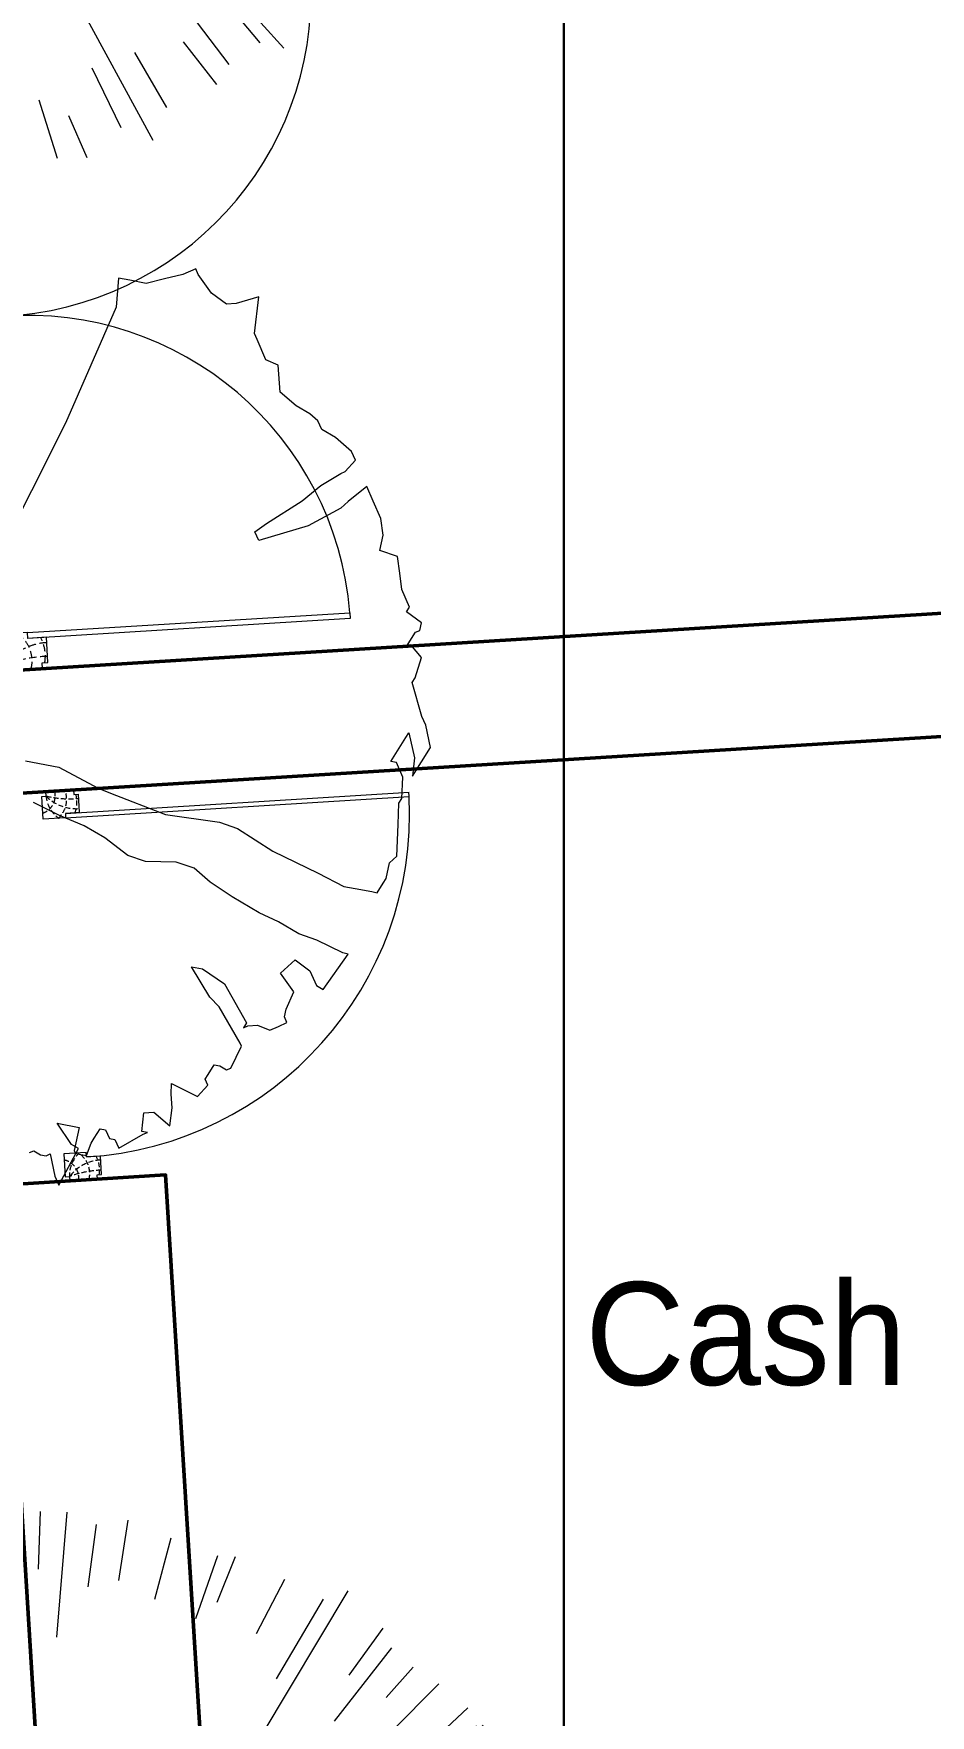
# Model space of a CAD drawing. Header units: millimetres. Extents: x 2342254 to 2635493, y 3886634 to 4043501.
# Drawn here: x 2418105 to 2420285, y 3949331 to 3953421 of the extents above; entities that cross this region are included whole.
import ezdxf

# ---------------------------------------------------------------- set-up
doc = ezdxf.new("R2010")
doc.units = ezdxf.units.MM
doc.header["$MEASUREMENT"] = 0
doc.linetypes.add('DASHED', pattern=[0.75, 0.5, -0.25])
for name, color, linetype, lineweight in [('door', 41, 'Continuous', 5), ('Door Opening-0.09', 253, 'Continuous', 9), ('greenery', 82, 'Continuous', 5), ('hidden lines', 205, 'DASHED', 5), ('landscape', 155, 'Continuous', 20), ('wall 0.4', 7, 'Continuous', 40), ('Wall-0.5', 7, 'Continuous', 50)]:
    doc.layers.add(name, color=color, linetype=linetype, lineweight=lineweight)
doc.layers.add('Text-0.2', color=7, linetype='Continuous')
doc.styles.add('arial.', font='arial.ttf')

# ---------------------------------------------------------------- blocks, each defined once
blk = doc.blocks.new('PLANT-48-flat-7-flat-1-flat-1-flat-1')
at = {"layer": 'greenery', "ltscale": 5}
for p, q in [((35.7, -18.7), (-132.5, 1501.4)), ((45.9, 1119.4), (49.2, 1481.2)), ((92.6, 1475.1), (88.4, 1334.2)), ((133.8, 1169.2), (158.9, 1473)), ((-199.6, 1439), (-162.8, 1215.3)), ((-71, 1451.8), (-64.9, 1352.8)), ((1.4, 1466.6), (2.7, 1301.2)), ((229.4, 1443.2), (208.9, 1291.7)), ((306.2, 1453.9), (283.6, 1307.3)), ((-342.8, 1413.6), (-286, 1195.8)), ((-290, 1427.9), (-269.4, 1330.9)), ((410.9, 1410.1), (371, 1260.6)), ((-421.5, 1080), (-540.5, 1360.6)), ((-443.1, 1380.4), (-398.5, 1238.9)), ((524.1, 1366.7), (470.9, 1213.9)), ((566.9, 1364.5), (522.2, 1253.7)), ((686.5, 1309.1), (617.9, 1177.5)), ((-598.6, 1306.3), (-528.2, 1160.7)), ((629.8, 928.4), (841.3, 1281.5)), ((-565.2, 924), (-793.6, 1266.4)), ((-709.3, 1256.9), (-631.8, 1123)), ((780.9, 1261.7), (667, 1067.5)), ((925.8, 1190.7), (842.9, 1076.7)), ((-861.1, 1152), (-768.4, 1030.4)), ((946.9, 1143.4), (807.4, 964.6)), ((-980.3, 1077.8), (-883.7, 975.2)), ((-935.9, 1099.2), (-859, 1007.8)), ((1000, 1096.5), (934.4, 1022.2)), ((1061.7, 1055.8), (945.7, 938)), ((-1038.8, 1007.3), (-921, 891.3)), ((1132.2, 997.3), (1029.6, 900.7)), ((-1079.5, 945.6), (-1005.2, 880)), ((939.4, 755.6), (1169.5, 955.5)), ((1153.6, 952.9), (1062.2, 876)), ((-1126.5, 892.5), (-947.6, 753)), ((1206.4, 878.1), (1084.8, 785.4)), ((-923.3, 594.2), (-1228.2, 789.1)), ((-1244.7, 726.4), (-1050.6, 612.6)), ((1311.3, 726.3), (1177.4, 648.8)), ((1046, 505.3), (1367.2, 671.9)), ((-1292.2, 632.1), (-1160.6, 563.5)), ((1360.7, 615.6), (1215.1, 545.1)), ((35.7, -18.7), (1429.5, 611)), ((-1063.8, 441.7), (-1344.9, 559.4)), ((1427, 539.1), (1333.6, 504.3)), ((-1349.7, 469.7), (-1197, 416.5)), ((1434.8, 460.1), (1293.3, 415.5)), ((-1393.1, 356.5), (-1243.6, 316.6)), ((1468, 359.7), (1250.2, 303)), ((35.7, -18.7), (-1462, 291.1)), ((1195.8, 255.1), (1492.4, 325.1)), ((-1426.3, 175), (-1274.8, 154.5)), ((1501.8, 158.8), (1276.7, 130.9)), ((-1441.8, 84.7), (-1322.8, 74.5)), ((1506.2, 88), (1407.2, 81.9)), ((-1458.1, 38.2), (-1317.2, 34)), ((1521, 15.6), (1355.7, 14.3)), ((-1082.5, -4.3), (-1494, -7.5)), ((35.7, -18.7), (-721.8, -1347.4)), ((35.7, -18.7), (1065.3, -1149.7)), ((1153.9, -33.1), (1565.4, -29.9)), ((-1449.6, -53), (-1284.3, -51.8)), ((1529.5, -75.7), (1388.6, -71.4)), ((-1150.6, -114), (-1454.2, -140.4)), ((1513.2, -122.1), (1394.2, -111.9)), ((-1430.4, -196.2), (-1205.3, -168.3)), ((1497.6, -212.4), (1346.1, -191.9)), ((1210.3, -214.8), (1511.1, -263.6)), ((-1430.2, -320.4), (-1236.8, -276.1)), ((-1396.6, -397.2), (-1178.8, -340.4)), ((1464.5, -393.9), (1315, -354)), ((-1363.4, -497.5), (-1221.9, -452.9)), ((1421.1, -507.1), (1268.3, -454)), ((-974.6, -542.7), (-1295.8, -709.3)), ((-1289.3, -653), (-1143.7, -582.6)), ((1363.5, -669.5), (1231.9, -600.9)), ((994.7, -631.6), (1299.5, -826.5)), ((1316.1, -763.9), (1121.9, -650.1)), ((-1239.9, -763.7), (-1106, -686.2)), ((989.9, -732.3), (1233.6, -915.3)), ((1197.9, -929.9), (1019, -790.5)), ((-1135, -915.5), (-1013.4, -822.8)), ((-1082.2, -990.3), (-990.8, -913.4)), ((-1060.8, -1034.7), (-958.2, -938.1)), ((-742, -922.1), (-940.8, -1153.1)), ((1110.2, -1044.7), (992.4, -928.7)), ((1150.9, -983.1), (1076.6, -917.4)), ((-990.3, -1093.2), (-874.3, -975.4)), ((-875.5, -1180.9), (-736.1, -1002)), ((549.8, -1011.8), (746.6, -1373.2)), ((-928.7, -1133.9), (-863, -1059.6)), ((1007.3, -1136.6), (930.4, -1045.2)), ((-754.5, -1271.8), (-633.9, -1081.8)), ((932.5, -1189.4), (839.8, -1067.8)), ((-136.7, -1121), (-192.2, -1528.8)), ((902.1, -1237.9), (821.2, -1134.1)), ((-240.3, -1176.3), (-308.9, -1473.3)), ((19.9, -1156.6), (14.9, -1518.4)), ((780.7, -1294.3), (703.2, -1160.4)), ((-615.1, -1346.6), (-546.5, -1215)), ((670, -1343.7), (599.5, -1198.1)), ((-452.7, -1404.1), (-399.5, -1251.4)), ((213.2, -1484.8), (185.3, -1259.7)), ((414.1, -1451), (357.4, -1233.2)), ((-339.5, -1447.5), (-299.6, -1298)), ((514.5, -1417.8), (469.9, -1276.3)), ((-158, -1480.7), (-137.5, -1329.2)), ((70, -1504), (68.7, -1338.7)), ((314.1, -1481.3), (287.5, -1331)), ((586.7, -1416.6), (542.2, -1314.2)), ((-67.7, -1496.2), (-57.5, -1377.2)), ((-21.3, -1512.5), (-17, -1371.6)), ((142.4, -1489.2), (136.3, -1390.2))]:
    blk.add_line(p, q, dxfattribs=at)
blk = doc.blocks.new('tr-flat-4-flat-1-flat-1-flat-1')
at = {"layer": 'greenery', "color": 3, "ltscale": 5}
for p, q in [((474580.4, -1753158.2), (474535.9, -1753169.2)), ((474580.4, -1753158.2), (474535.9, -1753169.2)), ((474611.5, -1753144.7), (474580.4, -1753158.2)), ((474611.5, -1753144.7), (474580.4, -1753158.2)), ((474617.7, -1753158.9), (474611.5, -1753144.7)), ((474617.7, -1753158.9), (474611.5, -1753144.7)), ((474649.8, -1753204.1), (474617.7, -1753158.9)), ((474649.8, -1753204.1), (474617.7, -1753158.9)), ((474424.1, -1753167.3), (474417.9, -1753237.7)), ((474424.1, -1753167.3), (474417.9, -1753237.7)), ((474424.1, -1753167.3), (474424.1, -1753167.3)), ((474424.1, -1753167.3), (474424.1, -1753167.3)), ((474451, -1753172.5), (474424.1, -1753167.3)), ((474424.1, -1753167.3), (474424.1, -1753167.3)), ((474424.1, -1753167.3), (474424.1, -1753167.3)), ((474451, -1753172.5), (474424.1, -1753167.3)), ((474491.4, -1753180.2), (474451, -1753172.5)), ((474491.4, -1753180.2), (474451, -1753172.5)), ((474535.9, -1753169.2), (474491.4, -1753180.2)), ((474535.9, -1753169.2), (474491.4, -1753180.2)), ((474535.9, -1753169.2), (474535.9, -1753169.2)), ((474535.9, -1753169.2), (474535.9, -1753169.2)), ((474686, -1753230.6), (474649.8, -1753204.1)), ((474686, -1753230.6), (474649.8, -1753204.1)), ((474417.9, -1753237.7), (474294.8, -1753520.1)), ((474417.9, -1753237.7), (474294.8, -1753520.1)), ((474709.8, -1753228.7), (474686, -1753230.6)), ((474709.8, -1753228.7), (474686, -1753230.6)), ((474764.7, -1753213.1), (474709.8, -1753228.7)), ((474764.7, -1753213.1), (474709.8, -1753228.7)), ((474754.3, -1753302.3), (474764.7, -1753213.1)), ((474754.3, -1753302.3), (474764.7, -1753213.1)), ((474760.6, -1753316.5), (474754.3, -1753302.3)), ((474760.6, -1753316.5), (474754.3, -1753302.3)), ((474782.3, -1753366.3), (474760.6, -1753316.5)), ((474782.3, -1753366.3), (474760.6, -1753316.5)), ((474812.3, -1753378.6), (474782.3, -1753366.3)), ((474812.3, -1753378.6), (474782.3, -1753366.3)), ((474816.5, -1753444.5), (474812.3, -1753378.6)), ((474816.5, -1753444.5), (474812.3, -1753378.6)), ((474855.8, -1753478.1), (474816.5, -1753444.5)), ((474855.8, -1753478.1), (474816.5, -1753444.5)), ((474889, -1753497.4), (474855.8, -1753478.1)), ((474889, -1753497.4), (474855.8, -1753478.1)), ((474294.8, -1753520.1), (474011.3, -1754084.3)), ((474294.8, -1753520.1), (474011.3, -1754084.3)), ((474908.6, -1753514.2), (474889, -1753497.4)), ((474908.6, -1753514.2), (474889, -1753497.4)), ((474917.9, -1753535.6), (474908.6, -1753514.2)), ((474917.9, -1753535.6), (474908.6, -1753514.2)), ((474951.1, -1753555), (474917.9, -1753535.6)), ((474951.1, -1753555), (474917.9, -1753535.6)), ((474990.4, -1753588.6), (474951.1, -1753555)), ((474990.4, -1753588.6), (474951.1, -1753555)), ((474974.9, -1753637.7), (474999.7, -1753609.9)), ((474974.9, -1753637.7), (474999.7, -1753609.9)), ((474999.7, -1753609.9), (474990.4, -1753588.6)), ((474999.7, -1753609.9), (474990.4, -1753588.6)), ((474915.9, -1753671.9), (474964.6, -1753642.2)), ((474915.9, -1753671.9), (474964.6, -1753642.2)), ((474964.6, -1753642.2), (474974.9, -1753637.7)), ((474964.6, -1753642.2), (474974.9, -1753637.7)), ((474870.4, -1753708.8), (474915.9, -1753671.9)), ((474870.4, -1753708.8), (474915.9, -1753671.9)), ((475027.7, -1753673.8), (474982.2, -1753710.7)), ((475027.7, -1753673.8), (474982.2, -1753710.7)), ((475043.2, -1753709.4), (475027.7, -1753673.8)), ((475043.2, -1753709.4), (475027.7, -1753673.8)), ((474783.4, -1753763.7), (474870.4, -1753708.8)), ((474783.4, -1753763.7), (474870.4, -1753708.8)), ((474964.6, -1753726.8), (474884.9, -1753770.1)), ((474964.6, -1753726.8), (474884.9, -1753770.1)), ((474982.2, -1753710.7), (474964.6, -1753726.8)), ((474982.2, -1753710.7), (474964.6, -1753726.8)), ((475061.9, -1753752), (475043.2, -1753709.4)), ((475061.9, -1753752), (475043.2, -1753709.4)), ((474755.5, -1753784.4), (474783.4, -1753763.7)), ((474755.5, -1753784.4), (474783.4, -1753763.7)), ((474884.9, -1753770.1), (474764.8, -1753805.7)), ((474884.9, -1753770.1), (474764.8, -1753805.7)), ((475067.1, -1753792.1), (475061.9, -1753752)), ((475067.1, -1753792.1), (475061.9, -1753752)), ((474764.8, -1753805.7), (474755.5, -1753784.4)), ((474764.8, -1753805.7), (474755.5, -1753784.4)), ((475058.8, -1753829.6), (475067.1, -1753792.1)), ((475058.8, -1753829.6), (475067.1, -1753792.1)), ((475102.3, -1753844.4), (475058.8, -1753829.6)), ((475102.3, -1753844.4), (475058.8, -1753829.6)), ((475107.5, -1753884.5), (475102.3, -1753844.4)), ((475107.5, -1753884.5), (475102.3, -1753844.4)), ((475112.6, -1753924.6), (475107.5, -1753884.5)), ((475112.6, -1753924.6), (475107.5, -1753884.5)), ((475131.3, -1753967.2), (475112.6, -1753924.6)), ((475131.3, -1753967.2), (475112.6, -1753924.6)), ((475124, -1753978.8), (475131.3, -1753967.2)), ((475124, -1753978.8), (475131.3, -1753967.2)), ((475160.3, -1754005.3), (475124, -1753978.8)), ((475160.3, -1754005.3), (475124, -1753978.8)), ((475156.1, -1754024.1), (475160.3, -1754005.3)), ((475156.1, -1754024.1), (475160.3, -1754005.3)), ((475124.1, -1754063.5), (475145.8, -1754028.6)), ((475124.1, -1754063.5), (475145.8, -1754028.6)), ((475134.4, -1754059), (475124.1, -1754063.5)), ((475134.4, -1754059), (475124.1, -1754063.5)), ((475160.3, -1754090), (475134.4, -1754059)), ((475160.3, -1754090), (475134.4, -1754059)), ((475145.8, -1754028.6), (475156.1, -1754024.1)), ((475145.8, -1754028.6), (475156.1, -1754024.1)), ((475144.8, -1754139.1), (475160.3, -1754090)), ((475144.8, -1754139.1), (475160.3, -1754090)), ((475160.3, -1754090), (475160.3, -1754090)), ((475160.3, -1754090), (475160.3, -1754090)), ((475160.3, -1754090), (475160.3, -1754090)), ((475160.3, -1754090), (475160.3, -1754090)), ((475137.5, -1754150.7), (475144.8, -1754139.1)), ((475137.5, -1754150.7), (475144.8, -1754139.1)), ((475137.5, -1754150.7), (475137.5, -1754150.7)), ((475161.4, -1754233.4), (475137.5, -1754150.7)), ((475137.5, -1754150.7), (475137.5, -1754150.7)), ((475161.4, -1754233.4), (475137.5, -1754150.7)), ((475170.7, -1754254.7), (475161.4, -1754233.4)), ((475170.7, -1754254.7), (475161.4, -1754233.4)), ((475182.1, -1754309), (475170.7, -1754254.7)), ((475182.1, -1754309), (475170.7, -1754254.7)), ((475085.8, -1754342.6), (475122, -1754284.5)), ((475085.8, -1754342.6), (475122, -1754284.5)), ((475122, -1754284.5), (475129.3, -1754272.8)), ((475122, -1754284.5), (475129.3, -1754272.8)), ((475129.3, -1754272.8), (475143.8, -1754334.2)), ((475129.3, -1754272.8), (475143.8, -1754334.2)), ((474197.7, -1754341.4), (474278.4, -1754356.9)), ((474197.7, -1754341.4), (474278.4, -1754356.9)), ((475099.3, -1754345.2), (475085.8, -1754342.6)), ((475099.3, -1754345.2), (475085.8, -1754342.6)), ((475114.8, -1754380.8), (475099.3, -1754345.2)), ((475114.8, -1754380.8), (475099.3, -1754345.2)), ((475138.6, -1754378.8), (475182.1, -1754309)), ((475138.6, -1754378.8), (475182.1, -1754309)), ((475143.8, -1754334.2), (475138.6, -1754378.8)), ((475143.8, -1754334.2), (475138.6, -1754378.8)), ((474278.4, -1754356.9), (474374.7, -1754408)), ((474278.4, -1754356.9), (474374.7, -1754408)), ((475112.8, -1754432.5), (475114.8, -1754380.8)), ((475112.8, -1754432.5), (475114.8, -1754380.8)), ((474374.7, -1754408), (474404.7, -1754420.2)), ((474374.7, -1754408), (474404.7, -1754420.2)), ((474404.7, -1754420.2), (474538.3, -1754471.9)), ((474404.7, -1754420.2), (474538.3, -1754471.9)), ((474280.5, -1754474.5), (474217.4, -1754442.9)), ((474280.5, -1754474.5), (474217.4, -1754442.9)), ((474538.3, -1754471.9), (474669.7, -1754490.7)), ((474538.3, -1754471.9), (474669.7, -1754490.7)), ((475103.5, -1754495.8), (475105.5, -1754444.1)), ((475103.5, -1754495.8), (475105.5, -1754444.1)), ((475105.5, -1754444.1), (475112.8, -1754432.5)), ((475105.5, -1754444.1), (475112.8, -1754432.5)), ((474340.6, -1754499.1), (474280.5, -1754474.5)), ((474340.6, -1754499.1), (474280.5, -1754474.5)), ((474390.3, -1754528.2), (474340.6, -1754499.1)), ((474390.3, -1754528.2), (474340.6, -1754499.1)), ((474669.7, -1754490.7), (474713.2, -1754505.5)), ((474669.7, -1754490.7), (474713.2, -1754505.5)), ((474713.2, -1754505.5), (474799.2, -1754561.1)), ((474713.2, -1754505.5), (474799.2, -1754561.1)), ((475100.4, -1754573.3), (475103.5, -1754495.8)), ((475100.4, -1754573.3), (475103.5, -1754495.8)), ((475103.5, -1754495.8), (475103.5, -1754495.8)), ((475103.5, -1754495.8), (475103.5, -1754495.8)), ((474446.2, -1754571.4), (474390.3, -1754528.2)), ((474446.2, -1754571.4), (474390.3, -1754528.2)), ((474489.7, -1754586.3), (474446.2, -1754571.4)), ((474489.7, -1754586.3), (474446.2, -1754571.4)), ((474564.2, -1754587.6), (474489.7, -1754586.3)), ((474564.2, -1754587.6), (474489.7, -1754586.3)), ((474607.7, -1754602.4), (474564.2, -1754587.6)), ((474607.7, -1754602.4), (474564.2, -1754587.6)), ((474799.2, -1754561.1), (474908.9, -1754614.7)), ((474799.2, -1754561.1), (474908.9, -1754614.7)), ((475074.5, -1754627), (475082.8, -1754589.5)), ((475074.5, -1754627), (475082.8, -1754589.5)), ((475082.8, -1754589.5), (475100.4, -1754573.3)), ((475082.8, -1754589.5), (475100.4, -1754573.3)), ((475082.8, -1754589.5), (475082.8, -1754589.5)), ((475082.8, -1754589.5), (475082.8, -1754589.5)), ((475082.8, -1754589.5), (475082.8, -1754589.5)), ((475082.8, -1754589.5), (475082.8, -1754589.5)), ((474647, -1754636), (474607.7, -1754602.4)), ((474647, -1754636), (474607.7, -1754602.4)), ((474908.9, -1754614.7), (474972, -1754646.4)), ((474908.9, -1754614.7), (474972, -1754646.4)), ((475067.3, -1754638.6), (475074.5, -1754627)), ((475067.3, -1754638.6), (475074.5, -1754627)), ((474699.8, -1754672.2), (474647, -1754636)), ((474699.8, -1754672.2), (474647, -1754636)), ((474766.1, -1754711), (474699.8, -1754672.2)), ((474766.1, -1754711), (474699.8, -1754672.2)), ((474972, -1754646.4), (474998.9, -1754651.5)), ((474972, -1754646.4), (474998.9, -1754651.5)), ((474998.9, -1754651.5), (475039.3, -1754659.3)), ((474998.9, -1754651.5), (475039.3, -1754659.3)), ((475039.3, -1754659.3), (475052.8, -1754661.9)), ((475039.3, -1754659.3), (475039.3, -1754659.3)), ((475039.3, -1754659.3), (475052.8, -1754661.9)), ((475039.3, -1754659.3), (475039.3, -1754659.3)), ((475052.8, -1754661.9), (475067.3, -1754638.6)), ((475052.8, -1754661.9), (475067.3, -1754638.6)), ((474812.6, -1754733), (474766.1, -1754711)), ((474812.6, -1754733), (474766.1, -1754711)), ((474862.3, -1754762), (474812.6, -1754733)), ((474862.3, -1754762), (474812.6, -1754733)), ((474905.8, -1754776.9), (474862.3, -1754762)), ((474905.8, -1754776.9), (474862.3, -1754762)), ((474969, -1754808.5), (474905.8, -1754776.9)), ((474969, -1754808.5), (474905.8, -1754776.9)), ((474817.9, -1754857.7), (474853, -1754825.4)), ((474817.9, -1754857.7), (474853, -1754825.4)), ((474853, -1754825.4), (474889.3, -1754851.8)), ((474853, -1754825.4), (474889.3, -1754851.8)), ((474921.4, -1754897.1), (474982.4, -1754811.1)), ((474921.4, -1754897.1), (474982.4, -1754811.1)), ((474982.4, -1754811.1), (474969, -1754808.5)), ((474982.4, -1754811.1), (474969, -1754808.5)), ((474601.5, -1754842.2), (474628.4, -1754847.3)), ((474646, -1754915.8), (474601.5, -1754842.2)), ((474601.5, -1754842.2), (474628.4, -1754847.3)), ((474646, -1754915.8), (474601.5, -1754842.2)), ((474628.4, -1754847.3), (474681.2, -1754883.5)), ((474628.4, -1754847.3), (474681.2, -1754883.5)), ((474850, -1754902.9), (474817.9, -1754857.7)), ((474850, -1754902.9), (474817.9, -1754857.7)), ((474889.3, -1754851.8), (474904.8, -1754887.4)), ((474889.3, -1754851.8), (474904.8, -1754887.4)), ((474668.8, -1754939.7), (474646, -1754915.8)), ((474668.8, -1754939.7), (474646, -1754915.8)), ((474681.2, -1754883.5), (474735.1, -1754978.5)), ((474681.2, -1754883.5), (474735.1, -1754978.5)), ((474831.3, -1754944.9), (474850, -1754902.9)), ((474831.3, -1754944.9), (474850, -1754902.9)), ((474904.8, -1754887.4), (474921.4, -1754897.1)), ((474904.8, -1754887.4), (474921.4, -1754897.1)), ((474719.6, -1755027.6), (474668.8, -1754939.7)), ((474719.6, -1755027.6), (474668.8, -1754939.7)), ((474827.2, -1754963.6), (474831.3, -1754944.9)), ((474827.2, -1754963.6), (474831.3, -1754944.9)), ((474831.3, -1754944.9), (474831.3, -1754944.9)), ((474831.3, -1754944.9), (474831.3, -1754944.9)), ((474735.1, -1754978.5), (474727.8, -1754990.1)), ((474735.1, -1754978.5), (474727.8, -1754990.1)), ((474727.8, -1754990.1), (474738.2, -1754985.6)), ((474727.8, -1754990.1), (474738.2, -1754985.6)), ((474738.2, -1754985.6), (474762, -1754983.7)), ((474738.2, -1754985.6), (474762, -1754983.7)), ((474762, -1754983.7), (474792, -1754996)), ((474762, -1754983.7), (474792, -1754996)), ((474792, -1754996), (474812.7, -1754986.9)), ((474792, -1754996), (474812.7, -1754986.9)), ((474812.7, -1754986.9), (474833.4, -1754977.9)), ((474812.7, -1754986.9), (474833.4, -1754977.9)), ((474833.4, -1754977.9), (474827.2, -1754963.6)), ((474833.4, -1754977.9), (474827.2, -1754963.6)), ((474696.8, -1755088.4), (474722.7, -1755034.7)), ((474696.8, -1755088.4), (474722.7, -1755034.7)), ((474722.7, -1755034.7), (474719.6, -1755027.6)), ((474722.7, -1755034.7), (474719.6, -1755027.6)), ((474641.9, -1755103.9), (474656.4, -1755080.6)), ((474641.9, -1755103.9), (474656.4, -1755080.6)), ((474656.4, -1755080.6), (474669.9, -1755083.2)), ((474656.4, -1755080.6), (474669.9, -1755083.2)), ((474669.9, -1755083.2), (474686.5, -1755092.9)), ((474669.9, -1755083.2), (474686.5, -1755092.9)), ((474551.9, -1755151.7), (474552.9, -1755125.9)), ((474551.9, -1755151.7), (474552.9, -1755125.9)), ((474552.9, -1755125.9), (474616.1, -1755157.5)), ((474552.9, -1755125.9), (474616.1, -1755157.5)), ((474634.7, -1755115.5), (474641.9, -1755103.9)), ((474634.7, -1755115.5), (474641.9, -1755103.9)), ((474637.8, -1755122.6), (474634.7, -1755115.5)), ((474637.8, -1755122.6), (474634.7, -1755115.5)), ((474640.9, -1755129.7), (474637.8, -1755122.6)), ((474640.9, -1755129.7), (474637.8, -1755122.6)), ((474686.5, -1755092.9), (474696.8, -1755088.4)), ((474686.5, -1755092.9), (474696.8, -1755088.4)), ((474554, -1755184.7), (474551.9, -1755151.7)), ((474554, -1755184.7), (474551.9, -1755151.7)), ((474616.1, -1755157.5), (474640.9, -1755129.7)), ((474616.1, -1755157.5), (474640.9, -1755129.7)), ((474616.1, -1755157.5), (474616.1, -1755157.5)), ((474616.1, -1755157.5), (474616.1, -1755157.5)), ((474480.5, -1755242.2), (474485.7, -1755197.6)), ((474480.5, -1755242.2), (474485.7, -1755197.6)), ((474485.7, -1755197.6), (474509.5, -1755195.7)), ((474485.7, -1755197.6), (474509.5, -1755195.7)), ((474509.5, -1755195.7), (474548.8, -1755229.2)), ((474509.5, -1755195.7), (474548.8, -1755229.2)), ((474548.8, -1755229.2), (474554, -1755184.7)), ((474548.8, -1755229.2), (474554, -1755184.7)), ((474274.5, -1755222.2), (474328.3, -1755232.5)), ((474309.7, -1755274.5), (474274.5, -1755222.2)), ((474274.5, -1755222.2), (474328.3, -1755232.5)), ((474309.7, -1755274.5), (474274.5, -1755222.2)), ((474328.3, -1755232.5), (474315.9, -1755288.7)), ((474328.3, -1755232.5), (474315.9, -1755288.7)), ((474364.6, -1755259), (474379.1, -1755235.7)), ((474364.6, -1755259), (474379.1, -1755235.7)), ((474379.1, -1755235.7), (474392.5, -1755238.3)), ((474379.1, -1755235.7), (474392.5, -1755238.3)), ((474392.5, -1755238.3), (474401.8, -1755259.6)), ((474392.5, -1755238.3), (474401.8, -1755259.6)), ((474424.6, -1755283.5), (474483.6, -1755249.3)), ((474424.6, -1755283.5), (474483.6, -1755249.3)), ((474494, -1755244.8), (474480.5, -1755242.2)), ((474494, -1755244.8), (474480.5, -1755242.2)), ((474483.6, -1755249.3), (474494, -1755244.8)), ((474483.6, -1755249.3), (474494, -1755244.8)), ((474548.8, -1755229.2), (474548.8, -1755229.2)), ((474548.8, -1755229.2), (474548.8, -1755229.2)), ((474207.2, -1755293.9), (474217.6, -1755289.4)), ((474207.2, -1755293.9), (474217.6, -1755289.4)), ((474217.6, -1755289.4), (474234.2, -1755299.1)), ((474217.6, -1755289.4), (474234.2, -1755299.1)), ((474278.7, -1755372.7), (474326.3, -1755284.2)), ((474278.7, -1755372.7), (474326.3, -1755284.2)), ((474326.3, -1755284.2), (474309.7, -1755274.5)), ((474326.3, -1755284.2), (474309.7, -1755274.5)), ((474315.9, -1755288.7), (474319, -1755295.8)), ((474315.9, -1755288.7), (474319, -1755295.8)), ((474346, -1755301), (474357.3, -1755270.6)), ((474346, -1755301), (474357.3, -1755270.6)), ((474357.3, -1755270.6), (474364.6, -1755259)), ((474357.3, -1755270.6), (474364.6, -1755259)), ((474357.3, -1755270.6), (474357.3, -1755270.6)), ((474357.3, -1755270.6), (474357.3, -1755270.6)), ((474401.8, -1755259.6), (474415.3, -1755262.2)), ((474401.8, -1755259.6), (474415.3, -1755262.2)), ((474415.3, -1755262.2), (474424.6, -1755283.5)), ((474415.3, -1755262.2), (474415.3, -1755262.2)), ((474415.3, -1755262.2), (474424.6, -1755283.5)), ((474415.3, -1755262.2), (474415.3, -1755262.2)), ((474234.2, -1755299.1), (474247.6, -1755301.7)), ((474234.2, -1755299.1), (474247.6, -1755301.7)), ((474247.6, -1755301.7), (474258, -1755297.1)), ((474247.6, -1755301.7), (474258, -1755297.1)), ((474258, -1755297.1), (474269.4, -1755351.4)), ((474258, -1755297.1), (474269.4, -1755351.4)), ((474319, -1755295.8), (474346, -1755301)), ((474319, -1755295.8), (474346, -1755301)), ((474269.4, -1755351.4), (474278.7, -1755372.7)), ((474269.4, -1755351.4), (474278.7, -1755372.7))]:
    blk.add_line(p, q, dxfattribs=at)
blk = doc.blocks.new("4'D")
at = {"layer": 'door', "ltscale": 80}
for points in [[(2565.72, 150.96), (2563.62, 150.96), (2563.62, 150.56), (2563.22, 150.56), (2563.22, 148.02), (2563.62, 148.02), (2563.62, 147.63), (2565.32, 147.63), (2565.32, 148.89), (2565.72, 148.89)], [(2608.73, 150.96), (2610.82, 150.96), (2610.82, 150.56), (2611.22, 150.56), (2611.22, 148.02), (2610.82, 148.02), (2610.82, 147.63), (2609.13, 147.63), (2609.13, 148.89), (2608.73, 148.89)]]:
    blk.add_lwpolyline(points, close=True, dxfattribs=at)
at = {"layer": 'door'}
for points in [[(2565.72, 148.89), (2565.72, 126.99), (2565.32, 126.99), (2565.32, 148.89)], [(2608.73, 148.89), (2608.73, 126.99), (2609.13, 126.99), (2609.13, 148.89)]]:
    blk.add_lwpolyline(points, dxfattribs=at)
at = {"layer": 'Door Opening-0.09', "ltscale": 80}
for centre, start, end in [((2565.32, 148.89), 271.0457, 1.0457), ((2609.13, 148.89), 178.9543, 268.9543)]:
    blk.add_arc(centre, 21.9, start, end, dxfattribs=at)
at = {"layer": 'hidden lines'}
for centre, radius, start, end in [((2563.55, 151.38), 1.65, 258.6475, 345.2319), ((2555.03, 147.88), 9, 358.3986, 17.3158), ((2561.09, 147.64), 3.87, 359.7899, 48.9675), ((2563.57, 147.81), 2.75, 38.4681, 88.9527), ((2610.87, 147.81), 2.75, 91.0473, 141.5319), ((2610.9, 151.38), 1.65, 194.7681, 281.3525), ((2613.36, 147.64), 3.87, 131.0325, 180.2101), ((2619.42, 147.88), 9, 162.6842, 181.6014), ((2563.91, 150.96), 2.27, 252.4671, 323.2418), ((2610.54, 150.96), 2.27, 216.7582, 287.5329), ((2564.22, 150.34), 2.57, 256.4652, 295.1802), ((2610.22, 150.34), 2.57, 244.8198, 283.5348)]:
    blk.add_arc(centre, radius, start, end, dxfattribs=at)
blk = doc.blocks.new('d1')
at = {"layer": 'door'}
for p, q in [((2442.75, 10745.72), (2408.32, 10745.72)), ((2442.75, 10746.15), (2408.33, 10746.15)), ((2408.33, 10746.15), (2408.33, 10745.72))]:
    blk.add_line(p, q, dxfattribs=at)
at = {"layer": 'door', "ltscale": 80}
for points in [[(2445, 10779.7), (2445, 10781.99), (2444.56, 10781.99), (2444.56, 10782.43), (2441.8, 10782.43), (2441.8, 10781.99), (2441.36, 10781.99), (2441.36, 10780.14), (2442.75, 10780.14), (2442.75, 10779.7)], [(2445, 10746.15), (2445, 10743.87), (2444.56, 10743.87), (2444.56, 10743.43), (2441.8, 10743.43), (2441.8, 10743.87), (2441.36, 10743.87), (2441.36, 10745.72), (2442.75, 10745.72), (2442.75, 10746.15)]]:
    blk.add_lwpolyline(points, close=True, dxfattribs=at)
at = {"layer": 'Door Opening-0.09', "ltscale": 80}
blk.add_arc((2442.75, 10745.72), 34.42, 90, 179.274, dxfattribs=at)
at = {"layer": 'hidden lines'}
for centre, radius, start, end in [((2445.01, 10781.68), 2.48, 162.4671, 233.2418), ((2445.46, 10782.07), 1.81, 168.6475, 255.2319), ((2441.64, 10791.37), 9.82, 268.3986, 287.3158), ((2441.38, 10784.76), 4.22, 269.7899, 318.9675), ((2444.33, 10781.34), 2.81, 166.4652, 205.1802), ((2441.57, 10782.05), 3, 308.4681, 358.9527), ((2441.38, 10741.1), 4.22, 41.0325, 90.2101), ((2444.33, 10744.52), 2.81, 154.8198, 193.5348), ((2445.01, 10744.18), 2.48, 126.7582, 197.5329), ((2441.57, 10743.81), 3, 1.0473, 51.5319), ((2445.46, 10743.79), 1.81, 104.7681, 191.3525), ((2441.64, 10734.49), 9.82, 72.6842, 91.6014)]:
    blk.add_arc(centre, radius, start, end, dxfattribs=at)
blk = doc.blocks.new('oldblk')
at = {"layer": 'greenery', "lineweight": 0}
h = blk.add_hatch(dxfattribs=at)
h.set_pattern_fill('GRASS', color=256, scale=200)
h.set_pattern_definition([(90, (342674.07, 10217.67), (-141.421356, 141.421356), [37.5, -245.342713]), (45, (342674.07, 10217.67), (-141.421356, 141.421356), [37.5, -162.5]), (135, (342674.07, 10217.67), (-141.421356, -141.421356), [37.5, -162.5])])
h.paths.add_polyline_path([(2494423.1, 4310077), (2494423.1, 4313918, 0.467658), (2493716.3, 4314508.4), (2493762.1, 4313765.4), (2493814.2, 4312918.6), (2493923.1, 4311150.3), (2491706.5, 4311013.8), (2490859.8, 4310961.6), (2490262, 4310924.8), (2490288.1, 4310501.4), (2490340.2, 4309654.6), (2490386.3, 4308907.5), (2489589.3, 4308858.4), (2488742.5, 4308806.2), (2488045.1, 4308763.3), (2487198.3, 4308711.1), (2486775, 4308685.1), (2486891.5, 4306792.2), (2488161.7, 4306870.5), (2488435.7, 4306887.3), (2489182.8, 4306933.3), (2491607.5, 4307082.7, 0.396311)])
h.paths.add_polyline_path([(2485851.1, 4294295.1), (2486907, 4294295.1), (2486907, 4294874.3), (2485851.1, 4294874.3)], flags=9)
h.paths.add_polyline_path([(2492158.3, 4294916.8), (2493673.1, 4294916.8), (2493673.1, 4295496.1), (2492158.3, 4295496)], flags=9)
h.paths.add_polyline_path([(2479507.2, 4293895.6), (2481022, 4293895.6), (2481022, 4294474.9), (2479507.2, 4294474.9)], flags=9)
h.paths.add_polyline_path([(2486446.2, 4290708.2), (2488371.7, 4290708.3), (2488371.7, 4291287.5), (2486446.2, 4291287.5)], flags=9)
h.paths.add_polyline_path([(2493815.1, 4292670.4), (2495034.7, 4292670.4), (2495034.7, 4293249.6), (2493815.1, 4293249.6)], flags=9)
h.paths.add_polyline_path([(2478175.9, 4291206.2), (2479783.1, 4291206.2), (2479783.1, 4291785.5), (2478175.9, 4291785.4)], flags=9)
h.paths.add_polyline_path([(2481818.4, 4291487.5), (2482910.8, 4291487.5), (2482910.8, 4292066.8), (2481818.4, 4292066.8)], flags=9)
h.paths.add_polyline_path([(2490098.4, 4292513.2), (2491338.5, 4292513.2), (2491338.5, 4293092.4), (2490098.4, 4293092.4)], flags=9)
h.paths.add_polyline_path([(2477806.4, 4296068.3), (2479046.5, 4296068.4), (2479046.5, 4296647.6), (2477806.4, 4296647.6)], flags=9)
h.paths.add_polyline_path([(2492889.8, 4297970.6), (2494129.9, 4297970.6), (2494129.9, 4298549.9), (2492889.8, 4298549.9)], flags=9)
h.paths.add_polyline_path([(2489878.3, 4296999.9), (2491118.4, 4296999.9), (2491118.4, 4297579.2), (2489878.3, 4297579.2)], flags=9)
h.paths.add_polyline_path([(2481252.9, 4296075.6), (2482493, 4296075.6), (2482493, 4296654.9), (2481252.9, 4296654.9)], flags=9)
h.paths.add_polyline_path([(2485949.4, 4296945.1), (2486820, 4296945.1), (2486820, 4297941), (2485949.4, 4297941)], flags=9)
at = {"layer": 'Wall-0.5', "ltscale": 5}
blk.add_lwpolyline([(2476778.6, 4292794.4), (2482755.9, 4293162.6), (2482737.5, 4293461.4), (2476760.2, 4293093.3)], close=True, dxfattribs=at)
blk.add_lwpolyline([(2476919.7, 4290503.1), (2476836.9, 4291848), (2477235.3, 4291872.6), (2477318.2, 4290527.7), (2476919.7, 4290503.1)], dxfattribs=at)
at = {"layer": 'Door Opening-0.09'}
for name, p, xscale, yscale, zscale, rotation in [("4'D", (2487886.9, 4201662.7), 35.86954450215104, 35.86954450215104, 35.86954450215104, 93.52406945830691), ('d1', (2520210.7, 4557168.1), 24.31291310736935, 24.31291310736935, 24.31291310736935, 183.5240694583169)]:
    blk.add_blockref(name, p, dxfattribs=dict(at, xscale=xscale, yscale=yscale, zscale=zscale, rotation=rotation))
at = {"layer": 'Text-0.2', "ltscale": 5, "insert": (2478255.6, 4291286.6), "char_height": 250, "attachment_point": 7, "rotation": 0.0008, "style": 'arial.'}
blk.add_mtext('{\\fStylus BT|b0|i0|c0|p34;Cash Pay}', dxfattribs=at)

msp = doc.modelspace()

# ---------------------------------------------------------------- linework, layer by layer
at = {"layer": 'landscape', "lineweight": 30, "ltscale": 5}
msp.add_line((2419393.8, 3955480.4), (2419393.8, 3937664.5), dxfattribs=at)

# ---------------------------------------------------------------- block references
at = {"ltscale": 5}
for name, p in [('PLANT-48-flat-7-flat-1-flat-1-flat-1', (2417647.8, 3954535.1)), ('tr-flat-4-flat-1-flat-1-flat-1', (1943887.1, 5705993.4)), ('PLANT-48-flat-7-flat-1-flat-1-flat-1', (2418027.6, 3948351.9))]:
    msp.add_blockref(name, p, dxfattribs=at)
at = {"layer": 'wall 0.4'}
msp.add_blockref('oldblk', (-58809.9, -341227.5), dxfattribs=at)

doc.saveas('drawing.dxf')
